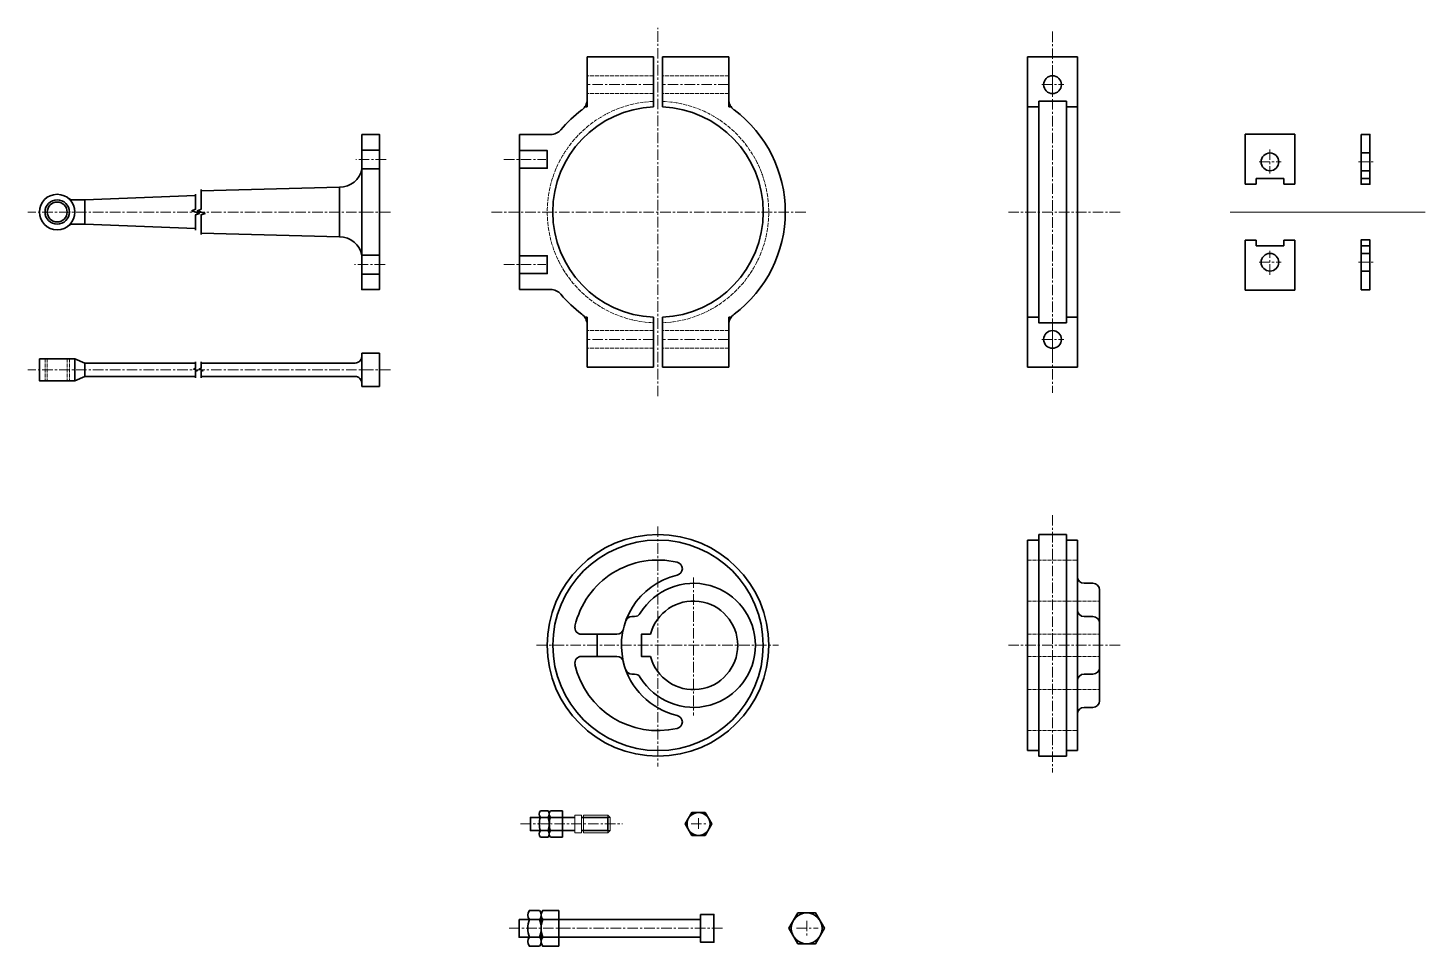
# Model space of a CAD drawing. Header units: millimetres. Extents: x 15434426 to 15435688, y 6506401 to 6507230.
import ezdxf

# ---------------------------------------------------------------- set-up
doc = ezdxf.new("R2010")
doc.units = ezdxf.units.MM
doc.linetypes.add('ACAD_ISO02W100', pattern=[15, 12, -3])
doc.linetypes.add('CENTER', pattern=[50.8, 31.75, -6.35, 6.35, -6.35])
for name, color, linetype, lineweight in [('Center', 1, 'CENTER', 18), ('Hidden', 5, 'ACAD_ISO02W100', 18), ('Object', 7, 'Continuous', 35), ('Thin', 7, 'Continuous', 18)]:
    doc.layers.add(name, color=color, linetype=linetype, lineweight=lineweight)

msp = doc.modelspace()

# ---------------------------------------------------------------- linework, layer by layer
at = {"layer": 'Center', "ltscale": 0.3}
for p, q in [((15434995.5, 6506897.3), (15434995.5, 6507229.8)), ((15435351.8, 6507226.6), (15435351.8, 6506900.3)), ((15434991.5, 6507178.6), (15434931.5, 6507178.6)), ((15435059.5, 6507178.6), (15434999.5, 6507178.6)), ((15435342.1, 6507178.6), (15435362, 6507178.6)), ((15434750, 6507111.1), (15434722.5, 6507111.1)), ((15434856.3, 6507111.1), (15434894.1, 6507111.1)), ((15435538.5, 6507108.9), (15435558.4, 6507108.9)), ((15435548.2, 6507120.2), (15435548.2, 6507098.5)), ((15435628.2, 6507108.9), (15435641.3, 6507108.9)), ((15434753.8, 6507063.6), (15434426.5, 6507063.6)), ((15434845.2, 6507063.6), (15435130.1, 6507063.6)), ((15435311.9, 6507063.6), (15435413.2, 6507063.6)), ((15435548.2, 6507006.9), (15435548.2, 6507028.6)), ((15434749.1, 6507016.1), (15434721.3, 6507016.1)), ((15434856.3, 6507016.1), (15434894.1, 6507016.1)), ((15435538.5, 6507018.2), (15435558.4, 6507018.2)), ((15435628.2, 6507018.2), (15435641.3, 6507018.2)), ((15434991.5, 6506948.6), (15434931.5, 6506948.6)), ((15435059.5, 6506948.6), (15434999.5, 6506948.6)), ((15435342.1, 6506948.6), (15435362, 6506948.6)), ((15434753.8, 6506921.2), (15434426.5, 6506921.2)), ((15435351.8, 6506790), (15435351.8, 6506557.5)), ((15434995.5, 6506779.8), (15434995.5, 6506563)), ((15435027.5, 6506733.7), (15435027.5, 6506609.1)), ((15434885.9, 6506672.4), (15435104.2, 6506672.4)), ((15435311.9, 6506672.4), (15435413.2, 6506672.4)), ((15435032.1, 6506516.4), (15435032.1, 6506505.1)), ((15434871.4, 6506511.1), (15434963.5, 6506511.1)), ((15435025.4, 6506511.1), (15435038.9, 6506511.1)), ((15434861.2, 6506416.9), (15435055.3, 6506416.9)), ((15435120.6, 6506416.9), (15435140.2, 6506416.9)), ((15435129.8, 6506423.8), (15435129.8, 6506408.7))]:
    msp.add_line(p, q, dxfattribs=at)
at = {"layer": 'Hidden', "ltscale": 0.3}
for p, q in [((15434991.5, 6507186.6), (15434931.5, 6507186.6)), ((15435059.5, 6507186.6), (15434999.5, 6507186.6)), ((15434991.5, 6507170.6), (15434931.5, 6507170.6)), ((15435059.5, 6507170.6), (15434999.5, 6507170.6)), ((15434991.5, 6506956.6), (15434931.5, 6506956.6)), ((15435059.5, 6506956.6), (15434999.5, 6506956.6)), ((15434991.5, 6506940.6), (15434931.5, 6506940.6)), ((15435059.5, 6506940.6), (15434999.5, 6506940.6)), ((15434441.9, 6506931.2), (15434441.9, 6506911.2)), ((15434443.9, 6506931.2), (15434443.9, 6506911.2)), ((15434461.9, 6506931.2), (15434461.9, 6506911.2)), ((15434463.9, 6506931.2), (15434463.9, 6506911.2)), ((15435329.3, 6506749.4), (15435374.3, 6506749.4)), ((15435329.3, 6506712.4), (15435394.3, 6506712.4)), ((15435329.3, 6506682.4), (15435394.3, 6506682.4)), ((15435329.3, 6506662.4), (15435394.3, 6506662.4)), ((15435329.3, 6506632.4), (15435394.3, 6506632.4)), ((15435329.3, 6506595.4), (15435374.3, 6506595.4))]:
    msp.add_line(p, q, dxfattribs=at)
for points in [[(15434991.5, 6507163.5, 0.402543), (15434895.5, 6507063.6, 0.402543), (15434991.5, 6506963.6)], [(15434999.5, 6506963.6, 0.402543), (15435095.5, 6507063.6, 0.402543), (15434999.5, 6507163.5)]]:
    msp.add_lwpolyline(points, format="xyb", dxfattribs=at)
at = {"layer": 'Object'}
for p, q in [((15434931.5, 6507203.6), (15434991.5, 6507203.6)), ((15434931.5, 6507178.6), (15434931.5, 6507203.6)), ((15434991.5, 6507158.5), (15434991.5, 6507203.6)), ((15434999.5, 6507203.6), (15434999.5, 6507158.5)), ((15434999.5, 6507203.6), (15435059.5, 6507203.6)), ((15435059.5, 6507203.6), (15435059.5, 6507178.6)), ((15435329.3, 6507158.6), (15435329.3, 6507203.6)), ((15435329.3, 6507203.6), (15435374.3, 6507203.6)), ((15435374.3, 6507203.6), (15435374.3, 6507158.6)), ((15434931.5, 6507178.6), (15434931.5, 6507170.6)), ((15435059.5, 6507178.6), (15435059.5, 6507170.6)), ((15434931.5, 6507170.6), (15434931.5, 6507165.3)), ((15434931.5, 6507158.6), (15434931.5, 6507165.3)), ((15435059.5, 6507170.6), (15435059.5, 6507165.3)), ((15435059.5, 6507158.6), (15435059.5, 6507165.3)), ((15435339.3, 6507158.6), (15435339.3, 6507163.6)), ((15435339.3, 6507163.6), (15435364.3, 6507163.6)), ((15435364.3, 6507163.6), (15435364.3, 6507158.6)), ((15434931.5, 6507158.6), (15434929.5, 6507158.6)), ((15435059.5, 6507158.6), (15435061.6, 6507158.6)), ((15435329.3, 6507158.6), (15435339.3, 6507158.6)), ((15435329.3, 6506968.6), (15435329.3, 6507158.6)), ((15435339.3, 6507158.6), (15435329.3, 6507158.6)), ((15435374.3, 6507158.6), (15435364.3, 6507158.6)), ((15435364.3, 6507158.6), (15435374.3, 6507158.6)), ((15435374.3, 6507158.6), (15435374.3, 6506968.6)), ((15434870.5, 6507063.6), (15434870.5, 6507133.6)), ((15434870.5, 6507133.6), (15434898.6, 6507133.6)), ((15435525.7, 6507088.9), (15435525.7, 6507133.9)), ((15435525.7, 6507133.9), (15435570.7, 6507133.9)), ((15435570.7, 6507133.9), (15435570.7, 6507088.9)), ((15434743.9, 6507119.6), (15434727.9, 6507119.6)), ((15435630.4, 6507116.9), (15435638.4, 6507116.9)), ((15434743.9, 6507102.6), (15434727.9, 6507102.6)), ((15435630.4, 6507100.9), (15435638.4, 6507100.9)), ((15434582.9, 6507082.6), (15434707.9, 6507086.1)), ((15434707.9, 6507086.1), (15434707.9, 6507041.1)), ((15435535.7, 6507088.9), (15435525.7, 6507088.9)), ((15435535.7, 6507088.9), (15435535.7, 6507093.9)), ((15435535.7, 6507093.9), (15435560.7, 6507093.9)), ((15435560.7, 6507093.9), (15435560.7, 6507088.9)), ((15435570.7, 6507088.9), (15435560.7, 6507088.9)), ((15435630.4, 6507093.9), (15435638.4, 6507093.9)), ((15434477.9, 6507074.6), (15434466.9, 6507074.6)), ((15434477.9, 6507074.6), (15434577.9, 6507078.6)), ((15434477.9, 6507074.6), (15434477.9, 6507052.6)), ((15434582.9, 6507063.6), (15434577.9, 6507063.6)), ((15434870.5, 6507063.6), (15434870.5, 6506993.6)), ((15434477.9, 6507052.6), (15434466.9, 6507052.6)), ((15434477.9, 6507052.6), (15434577.9, 6507048.6)), ((15434582.9, 6507044.6), (15434707.9, 6507041.1)), ((15435535.7, 6507038.2), (15435525.7, 6507038.2)), ((15435525.7, 6507038.2), (15435525.7, 6506993.2)), ((15435535.7, 6507038.2), (15435535.7, 6507033.2)), ((15435535.7, 6507033.2), (15435560.7, 6507033.2)), ((15435570.7, 6507038.2), (15435560.7, 6507038.2)), ((15435560.7, 6507033.2), (15435560.7, 6507038.2)), ((15435570.7, 6506993.2), (15435570.7, 6507038.2)), ((15435630.4, 6507033.2), (15435638.4, 6507033.2)), ((15434743.9, 6507024.6), (15434727.9, 6507024.6)), ((15435630.4, 6507026.2), (15435638.4, 6507026.2)), ((15435630.4, 6507010.2), (15435638.4, 6507010.2)), ((15434743.9, 6507007.6), (15434727.9, 6507007.6)), ((15434870.5, 6506993.6), (15434898.6, 6506993.6)), ((15435525.7, 6506993.2), (15435570.7, 6506993.2)), ((15434931.5, 6506968.6), (15434929.5, 6506968.6)), ((15434931.5, 6506968.6), (15434931.5, 6506961.8)), ((15434931.5, 6506956.6), (15434931.5, 6506961.8)), ((15434991.5, 6506968.6), (15434991.5, 6506923.6)), ((15434999.5, 6506923.6), (15434999.5, 6506968.6)), ((15435059.5, 6506968.6), (15435061.6, 6506968.6)), ((15435059.5, 6506968.6), (15435059.5, 6506961.8)), ((15435059.5, 6506956.6), (15435059.5, 6506961.8)), ((15435339.3, 6506968.6), (15435329.3, 6506968.6)), ((15435329.3, 6506968.6), (15435329.3, 6506923.6)), ((15435339.3, 6506968.6), (15435329.3, 6506968.6)), ((15435339.3, 6506968.6), (15435339.3, 6506963.6)), ((15435339.3, 6506963.6), (15435364.3, 6506963.6)), ((15435374.3, 6506968.6), (15435364.3, 6506968.6)), ((15435374.3, 6506968.6), (15435364.3, 6506968.6)), ((15435364.3, 6506963.6), (15435364.3, 6506968.6)), ((15435374.3, 6506923.6), (15435374.3, 6506968.6)), ((15434931.5, 6506948.6), (15434931.5, 6506956.6)), ((15434931.5, 6506948.6), (15434931.5, 6506923.6)), ((15435059.5, 6506948.6), (15435059.5, 6506956.6)), ((15435059.5, 6506923.6), (15435059.5, 6506948.6)), ((15434727.9, 6506936.2), (15434743.9, 6506936.2)), ((15434727.9, 6506927.2), (15434727.9, 6506933.2)), ((15434743.9, 6506936.2), (15434743.9, 6506906.2)), ((15434477.9, 6506927.2), (15434468.9, 6506931.2)), ((15434727.9, 6506927.2), (15434727.9, 6506915.2)), ((15434931.5, 6506923.6), (15434991.5, 6506923.6)), ((15434999.5, 6506923.6), (15435059.5, 6506923.6)), ((15435329.3, 6506923.6), (15435374.3, 6506923.6)), ((15434477.9, 6506915.2), (15434468.9, 6506911.2)), ((15434727.9, 6506915.2), (15434727.9, 6506909.2)), ((15434743.9, 6506906.2), (15434727.9, 6506906.2)), ((15435329.3, 6506767.4), (15435339.3, 6506767.4)), ((15435329.3, 6506577.4), (15435329.3, 6506767.4)), ((15435364.3, 6506767.4), (15435374.3, 6506767.4)), ((15435374.3, 6506767.4), (15435374.3, 6506577.4)), ((15435380.3, 6506728.4), (15435388.3, 6506728.4)), ((15435394.3, 6506692.4), (15435394.3, 6506722.4)), ((15434972, 6506698.4), (15434974.4, 6506698.4)), ((15435380.3, 6506698.4), (15435388.3, 6506698.4)), ((15434926.4, 6506682.4), (15434958.4, 6506682.4)), ((15434940.5, 6506672.4), (15434940.5, 6506682.4)), ((15435394.3, 6506692.4), (15435394.3, 6506652.4)), ((15434940.5, 6506672.4), (15434940.5, 6506662.4)), ((15434926.4, 6506662.4), (15434958.4, 6506662.4)), ((15434974.4, 6506646.4), (15434972, 6506646.4)), ((15435380.3, 6506646.4), (15435388.3, 6506646.4)), ((15435394.3, 6506622.4), (15435394.3, 6506652.4)), ((15435388.3, 6506616.4), (15435380.3, 6506616.4)), ((15435339.3, 6506577.4), (15435329.3, 6506577.4)), ((15435374.3, 6506577.4), (15435364.3, 6506577.4)), ((15434889.3, 6506523.1), (15434892.8, 6506523.1)), ((15434889.3, 6506517.1), (15434892.8, 6506517.1)), ((15434896.3, 6506523.1), (15434892.8, 6506523.1)), ((15434896.3, 6506517.1), (15434892.8, 6506517.1)), ((15434897.3, 6506517.1), (15434897.3, 6506520.1)), ((15434897.3, 6506505.1), (15434897.3, 6506517.1)), ((15434898.3, 6506523.1), (15434909.3, 6506523.1)), ((15434898.3, 6506517.1), (15434909.3, 6506517.1)), ((15434909.3, 6506523.1), (15434909.3, 6506499.1)), ((15434889.3, 6506505.1), (15434892.8, 6506505.1)), ((15434896.3, 6506505.1), (15434892.8, 6506505.1)), ((15434897.3, 6506505.1), (15434897.3, 6506502.1)), ((15434898.3, 6506505.1), (15434909.3, 6506505.1)), ((15434892.8, 6506499.1), (15434889.3, 6506499.1)), ((15434892.8, 6506499.1), (15434896.3, 6506499.1)), ((15434909.3, 6506499.1), (15434898.3, 6506499.1)), ((15434884, 6506432.9), (15434879.3, 6506432.9)), ((15434884, 6506432.9), (15434888.6, 6506432.9)), ((15434890, 6506428.9), (15434890, 6506404.9)), ((15434891.3, 6506432.9), (15434906, 6506432.9)), ((15434906, 6506432.9), (15434906, 6506400.9)), ((15434884, 6506400.9), (15434879.3, 6506400.9)), ((15434884, 6506400.9), (15434888.6, 6506400.9)), ((15434906, 6506400.9), (15434891.3, 6506400.9))]:
    msp.add_line(p, q, dxfattribs=at)
for points in [[(15435339.3, 6507163.6), (15435364.3, 6507163.6), (15435364.3, 6506963.6), (15435339.3, 6506963.6)], [(15434727.9, 6507133.6), (15434743.9, 6507133.6), (15434743.9, 6506993.6), (15434727.9, 6506993.6)], [(15435630.4, 6507133.7), (15435638.4, 6507133.7), (15435638.4, 6507088.7), (15435630.4, 6507088.7)], [(15434870.5, 6507119.1), (15434895.5, 6507119.1), (15434895.5, 6507103.1), (15434870.5, 6507103.1)], [(15435630.4, 6506993.4), (15435638.4, 6506993.4), (15435638.4, 6507038.4), (15435630.4, 6507038.4)], [(15434870.5, 6507008.1), (15434895.5, 6507008.1), (15434895.5, 6507024.1), (15434870.5, 6507024.1)], [(15434436.9, 6506931.2), (15434468.9, 6506931.2), (15434468.9, 6506911.2), (15434436.9, 6506911.2)], [(15435339.3, 6506772.4), (15435364.3, 6506772.4), (15435364.3, 6506572.4), (15435339.3, 6506572.4)], [(15435026.1, 6506500.7), (15435038.1, 6506500.7), (15435044.1, 6506511.1), (15435038.1, 6506521.5), (15435026.1, 6506521.5), (15435020.1, 6506511.1)], [(15435034, 6506429.4), (15435046, 6506429.4), (15435046, 6506404.4), (15435034, 6506404.4)], [(15435121.8, 6506403), (15435137.8, 6506403), (15435145.8, 6506416.9), (15435137.8, 6506430.8), (15435121.8, 6506430.8), (15435113.8, 6506416.9)], [(15434870, 6506424.9), (15435034, 6506424.9), (15435034, 6506408.9), (15434870, 6506408.9)]]:
    msp.add_lwpolyline(points, close=True, dxfattribs=at)
for points in [[(15434991.5, 6507158.5, 0.401931), (15434900.5, 6507063.6, 0.401931), (15434991.5, 6506968.6)], [(15434999.5, 6506968.6, 0.401931), (15435090.5, 6507063.6, 0.401931), (15434999.5, 6507158.5)], [(15434582.9, 6506927.2), (15434721.9, 6506927.2, 0.414214), (15434727.9, 6506933.2), (15434727.9, 6506936.2)], [(15434727.9, 6506906.2), (15434727.9, 6506909.2, 0.414214), (15434721.9, 6506915.2), (15434582.9, 6506915.2)]]:
    msp.add_lwpolyline(points, format="xyb", dxfattribs=at)
at = {"layer": 'Object', "linetype": 'Continuous'}
for points in [[(15434582.9, 6507083.8), (15434582.9, 6507066.1), (15434579.5, 6507064.8), (15434586.4, 6507062.3), (15434582.9, 6507061.1), (15434582.9, 6507043.3)], [(15434577.9, 6507079.8), (15434577.9, 6507066.1), (15434574.5, 6507064.8), (15434581.4, 6507062.3), (15434577.9, 6507061.1), (15434577.9, 6507047.3)], [(15434577.9, 6506928.5), (15434577.9, 6506922.5), (15434576.2, 6506921.8), (15434579.7, 6506920.6), (15434577.9, 6506920), (15434577.9, 6506914)], [(15434582.9, 6506928.5), (15434582.9, 6506922.5), (15434581.2, 6506921.8), (15434584.7, 6506920.6), (15434582.9, 6506920), (15434582.9, 6506914)]]:
    msp.add_lwpolyline(points, dxfattribs=at)
at = {"layer": 'Object'}
for points in [[(15434577.9, 6506915.2), (15434477.9, 6506915.2), (15434477.9, 6506927.2), (15434577.9, 6506927.2)], [(15434988.8, 6506662.4), (15434987.5, 6506662.4), (15434980.5, 6506662.4), (15434980.5, 6506682.4), (15434987.5, 6506682.4), (15434988.8, 6506682.4)], [(15434920.3, 6506505.1), (15434880.3, 6506505.1), (15434880.3, 6506517.1), (15434920.3, 6506517.1)], [(15434926.3, 6506517.1), (15434950.3, 6506517.1), (15434950.3, 6506505.1), (15434926.3, 6506505.1)]]:
    msp.add_lwpolyline(points, dxfattribs=at)
for centre, radius in [((15435351.8, 6507178.6), 8), ((15435548.2, 6507108.9), 8), ((15434452.9, 6507063.6), 16), ((15434452.9, 6507063.6), 11), ((15434452.9, 6507063.6), 9), ((15435548.2, 6507018.2), 8), ((15435351.8, 6506948.6), 8), ((15434995.5, 6506672.4), 100), ((15434995.5, 6506672.4), 95), ((15435032.1, 6506511.1), 10.4), ((15435129.8, 6506416.9), 13.9)]:
    msp.add_circle(centre, radius, dxfattribs=at)
for centre, radius, start, end in [((15434919.5, 6507165.3), 12, 306.7572, 0), ((15435071.5, 6507165.3), 12, 180, 233.2428), ((15434995.5, 6507063.6), 115, 126.7572, 139.7841), ((15434995.5, 6507063.6), 115, 0, 53.2428), ((15434898.6, 6507145.6), 12, 270, 319.7841), ((15434708.3, 6507106.1), 20, 269.117, 349.9283), ((15434466.9, 6507080.6), 6, 230.5994, 270), ((15434995.5, 6507063.6), 115, 306.7572, 0), ((15434466.9, 6507046.6), 6, 90, 129.4006), ((15434708.3, 6507021.1), 20, 10.0717, 90.883), ((15434898.6, 6506981.6), 12, 40.2159, 90), ((15434995.5, 6507063.6), 115, 220.2159, 233.2428), ((15434919.5, 6506961.8), 12, 0, 53.2428), ((15435071.5, 6506961.8), 12, 126.7572, 180), ((15434995.5, 6506672.4), 77, 76.9764, 166.9764), ((15435011.5, 6506741.6), 6, 283.0236, 76.9764), ((15435027.5, 6506672.4), 65, 103.0236, 193.0236), ((15435380.3, 6506734.4), 6, 180, 270), ((15435027.5, 6506672.4), 56, 211.073, 148.927), ((15435388.3, 6506722.4), 6, 360, 90), ((15435027.5, 6506672.4), 40, 194.4775, 165.5225), ((15434972, 6506692.4), 6, 90, 160.1851), ((15434974.4, 6506704.4), 6, 270, 328.927), ((15435380.3, 6506704.4), 6, 180, 270), ((15435388.3, 6506692.4), 6, 360, 90), ((15434926.4, 6506688.4), 6, 166.9764, 270), ((15434958.4, 6506688.4), 6, 270, 346.9764), ((15434926.4, 6506656.4), 6, 90, 193.0236), ((15434995.5, 6506672.4), 77, 193.0236, 283.0236), ((15434958.4, 6506656.4), 6, 13.0236, 90), ((15435027.5, 6506672.4), 65, 193.0236, 256.9764), ((15434972, 6506652.4), 6, 199.8149, 270), ((15434974.4, 6506640.4), 6, 31.073, 90), ((15435380.3, 6506640.4), 6, 90, 180), ((15435388.3, 6506652.4), 6, 270, 360), ((15435388.3, 6506622.4), 6, 270, 360), ((15435011.5, 6506603.2), 6, 283.0236, 76.9764), ((15435380.3, 6506610.4), 6, 90, 180), ((15434893.2, 6506520.1), 4.89, 142.1211, 217.8789), ((15434906.3, 6506511.1), 18, 160.5288, 199.4712), ((15434892.4, 6506520.1), 4.89, 322.1211, 37.8789), ((15434879.3, 6506511.1), 18, 340.5288, 19.4712), ((15434902.2, 6506520.1), 4.89, 142.1211, 217.8789), ((15434915.3, 6506511.1), 18, 160.5288, 199.4712), ((15434893.2, 6506502.1), 4.89, 142.1211, 217.8789), ((15434892.4, 6506502.1), 4.89, 322.1211, 37.8789), ((15434902.2, 6506502.1), 4.89, 142.1211, 217.8789), ((15434884.5, 6506428.9), 6.51, 142.1211, 217.8789), ((15434883.5, 6506428.9), 6.51, 322.1211, 37.8789), ((15434896.5, 6506428.9), 6.51, 142.1211, 217.8789), ((15434902, 6506416.9), 24, 160.5288, 199.4712), ((15434866, 6506416.9), 24, 340.5288, 19.4712), ((15434914, 6506416.9), 24, 160.5288, 199.4712), ((15434884.5, 6506404.9), 6.51, 142.1211, 217.8789), ((15434883.5, 6506404.9), 6.51, 322.1211, 37.8789), ((15434896.5, 6506404.9), 6.51, 142.1211, 217.8789)]:
    msp.add_arc(centre, radius, start, end, dxfattribs=at)
at = {"layer": 'Thin'}
for p, q in [((15435351.8, 6507189.9), (15435351.8, 6507168.1)), ((15435512.3, 6507063.6), (15435688.3, 6507063.6)), ((15435351.8, 6506937.3), (15435351.8, 6506959)), ((15434952.3, 6506517.1), (15434950.3, 6506519.1)), ((15434950.3, 6506517.1), (15434952.3, 6506517.1)), ((15434952.3, 6506517.1), (15434952.3, 6506505.1)), ((15434950.3, 6506505.1), (15434952.3, 6506505.1)), ((15434952.3, 6506505.1), (15434950.3, 6506503.1)), ((15434906, 6506424.9), (15434891.3, 6506424.9)), ((15434906, 6506408.9), (15434891.3, 6506408.9))]:
    msp.add_line(p, q, dxfattribs=at)
for points in [[(15434920.3, 6506519.1), (15434926.3, 6506519.1), (15434926.3, 6506503.1), (15434920.3, 6506503.1)], [(15434928.3, 6506519.1), (15434950.3, 6506519.1), (15434950.3, 6506503.1), (15434928.3, 6506503.1)]]:
    msp.add_lwpolyline(points, close=True, dxfattribs=at)

doc.saveas('drawing.dxf')
